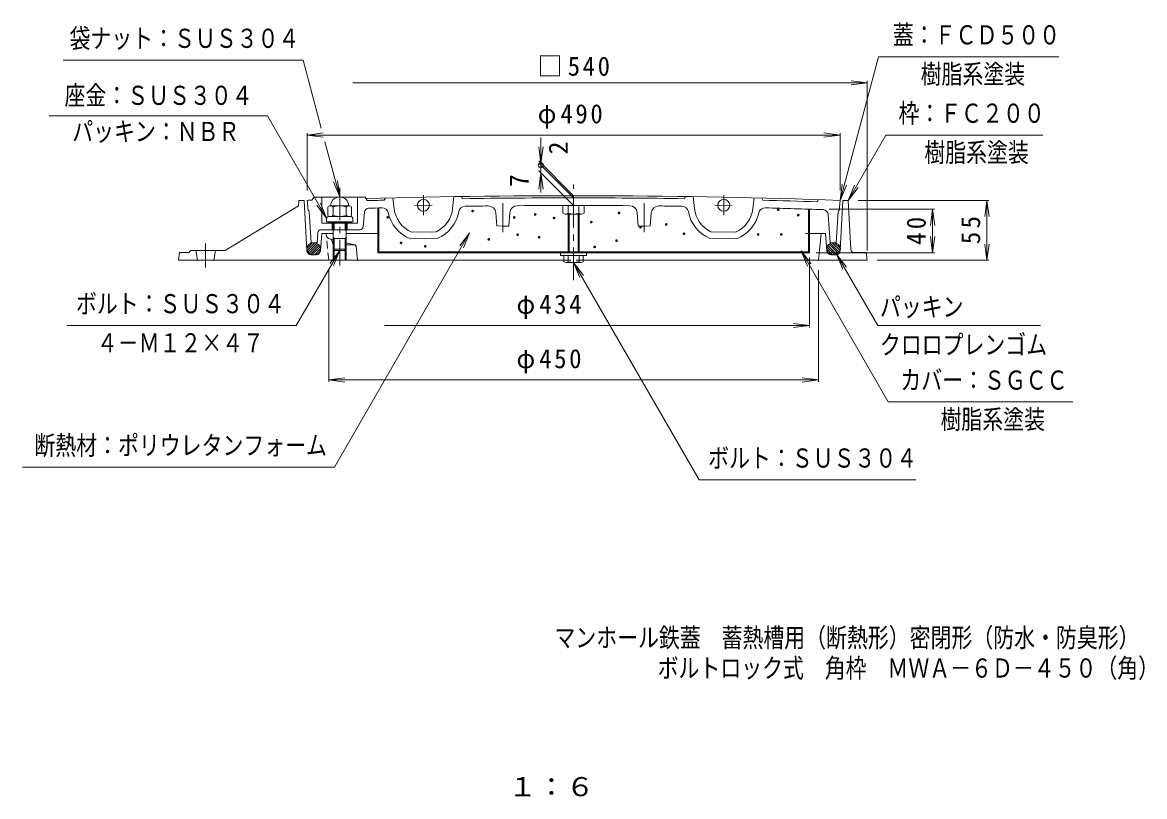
# Model space of a CAD drawing. Units: millimetres, scale not verified. Extents: x -589 to 461, y -801 to 845.
# Drawn here: x -571 to 461, y -801 to -89 of the extents above; entities that cross this region are included whole.
import ezdxf
from ezdxf.enums import TextEntityAlignment as Align

# ---------------------------------------------------------------- set-up
doc = ezdxf.new("R2010")
doc.units = ezdxf.units.MM
doc.header["$LTSCALE"] = 6
doc.header["$PDMODE"] = 32
doc.header["$PDSIZE"] = 4.8
doc.linetypes.add('CHAIN1', pattern=[8, 5, -1, 1, -1])
doc.linetypes.add('DASHED1', pattern=[1.8, 1.2, -0.6])
for name, color, linetype, lineweight in [('1-0_1-0ﾚｲﾔ', 2, 'Continuous', 9), ('1-2_1-2ﾚｲﾔ', 3, 'Continuous', 9), ('1-3_1-3ﾚｲﾔ', 4, 'Continuous', 9), ('1-4_1-4ﾚｲﾔ', 7, 'Continuous', 9), ('1-6_1-6ﾚｲﾔ', 6, 'Continuous', 9), ('1-B', 2, 'Continuous', 9), ('1-E', 7, 'Continuous', 9)]:
    doc.layers.add(name, color=color, linetype=linetype, lineweight=lineweight)
doc.layers.add('F-4_F-4ﾚｲﾔ', color=2, linetype='Continuous')
doc.styles.add('ＭＳ ゴシック', font='')
doc.styles.get('ＭＳ ゴシック').set_extended_font_data('MS Gothic')

msp = doc.modelspace()

# ---------------------------------------------------------------- linework, layer by layer
at = {"layer": '1-0_1-0ﾚｲﾔ'}
for p, q in [((-316.733, -257.811), (-384.171, -298.811)), ((-316.733, -257.811), (-316.473, -252.811)), ((-311.473, -252.811), (-316.473, -252.811)), ((-309.163, -299.01), (-311.473, -252.811)), ((181.217, -299.01), (183.527, -252.811)), ((183.527, -252.811), (188.527, -252.811)), ((190.879, -297.967), (188.527, -252.811)), ((-296.689, -299.117), (-295.473, -283.311)), ((-284.973, -283.311), (-295.473, -283.311)), ((-291.38, -284.219), (-291.473, -283.311)), ((-284.973, -289.151), (-287.489, -288.593)), ((-243.973, -283.311), (-272.973, -283.311)), ((167.527, -283.311), (149.1, -283.311)), ((161.027, -307.811), (163.527, -283.311)), ((168.743, -299.117), (167.527, -283.311)), ((-384.171, -298.811), (-416.171, -298.811)), ((-411.171, -298.811), (-409.671, -307.811)), ((-393.171, -298.811), (-394.671, -307.811)), ((-309.247, -297.195), (-303.936, -291.884)), ((-308.938, -299.008), (-301.821, -291.89)), ((-308.177, -300.368), (-300.159, -292.349)), ((-307.113, -301.425), (-298.799, -293.111)), ((-305.779, -302.212), (-297.709, -294.142)), ((-304.149, -302.703), (-296.916, -295.47)), ((-302.09, -302.766), (-296.551, -297.227)), ((-286.065, -289.735), (-284.973, -293.811)), ((-284.974, -297.811), (-284.974, -307.811)), ((-283.973, -298.811), (-283.973, -307.811)), ((-273.973, -298.811), (-273.973, -307.811)), ((-265.025, -293.577), (-272.973, -291.814)), ((-265.321, -293.811), (-272.973, -293.811)), ((-272.973, -297.811), (-272.973, -307.811)), ((-263.858, -294.882), (-262.473, -307.811)), ((174.144, -302.766), (168.605, -297.227)), ((176.203, -302.703), (168.97, -295.47)), ((177.833, -302.212), (169.763, -294.142)), ((179.167, -301.425), (170.853, -293.111)), ((180.231, -300.368), (172.213, -292.349)), ((180.992, -299.008), (173.875, -291.89)), ((181.301, -297.195), (175.99, -291.884)), ((-426.171, -300.811), (-427.171, -307.811)), ((-427.171, -307.811), (-66.473, -307.811)), ((-305.168, -302.811), (-300.677, -302.811)), ((-61.473, -307.811), (206.027, -307.811)), ((177.222, -302.811), (172.731, -302.811)), ((193.875, -300.811), (205.027, -300.811)), ((206.027, -307.811), (205.027, -300.811))]:
    msp.add_line(p, q, dxfattribs=at)
at = {"layer": '1-0_1-0ﾚｲﾔ', "linetype": 'DASHED1'}
msp.add_line((-288.973, -307.811), (-291.38, -284.219), dxfattribs=at)
at = {"layer": '1-0_1-0ﾚｲﾔ', "linetype": 'CHAIN1'}
msp.add_line((-402.171, -314.382), (-402.171, -292.396), dxfattribs=at)
at = {"layer": '1-0_1-0ﾚｲﾔ'}
msp.add_lwpolyline([(-416.171, -298.811), (-417.171, -300.811), (-426.171, -300.811)], dxfattribs=at)
for centre, radius, start, end in [((-286.406, -283.711), 5, 185.82629, 257.48927), ((-287.514, -290.124), 1.5, 15.00046, 77.48996), ((-305.168, -298.811), 4, 182.86198, 270), ((-300.677, -298.811), 4, 270, 355.60158), ((-265.321, -295.311), 1.5, 6.1163, 90), ((-265.35, -295.042), 1.5, 6.1163, 77.49026), ((172.731, -298.811), 4, 184.39842, 270), ((177.222, -298.811), 4, 270, 357.13802), ((193.875, -297.811), 3, 182.98141, 270)]:
    msp.add_arc(centre, radius, start, end, dxfattribs=at)
for centre, major_axis in [((-302.899, -297.311), (6.349, 0)), ((174.953, -297.311), (-6.349, 0))]:
    msp.add_ellipse(centre, major_axis=major_axis, ratio=0.8663, dxfattribs=at)
at = {"layer": '1-2_1-2ﾚｲﾔ', "linetype": 'CHAIN1'}
for p, q in [((-278.973, -241.085), (-278.973, -312.528)), ((-209.82, -257.538), (-193.817, -257.223)), ((-201.973, -247.994), (-201.973, -266.553)), ((-128.973, -282.032), (-128.973, -255.254)), ((1.027, -282.032), (1.027, -255.254)), ((81.874, -257.538), (65.871, -257.223)), ((74.027, -247.994), (74.027, -266.553))]:
    msp.add_line(p, q, dxfattribs=at)
at = {"layer": '1-2_1-2ﾚｲﾔ'}
for p, q in [((-308.973, -252.811), (-307.973, -261.811)), ((-304.473, -252.655), (-302.473, -249.824)), ((-302.473, -249.824), (-285.447, -249.824)), ((-295.473, -249.824), (-295.473, -273.824)), ((-285.447, -249.824), (-272.499, -249.824)), ((-272.499, -249.824), (-255.473, -249.824)), ((-262.473, -249.824), (-262.473, -273.824)), ((-255.473, -249.824), (-253.586, -253.092)), ((-236.973, -250.661), (-237.972, -252.687)), ((-229.973, -250.49), (-228.787, -260.547)), ((-173.973, -249.386), (-175.124, -260.232)), ((-165.972, -251.267), (-166.973, -249.281)), ((38.026, -251.267), (39.027, -249.281)), ((46.027, -249.386), (47.178, -260.232)), ((102.027, -250.49), (100.841, -260.547)), ((109.027, -250.661), (110.026, -252.687)), ((160.027, -254.109), (161.027, -252.14)), ((181.027, -252.811), (180.027, -261.811)), ((-307.14, -263.056), (-305.223, -291.811)), ((-257.261, -277.053), (-256.247, -263.756)), ((-134.473, -276.337), (-135.444, -264.396)), ((-122.484, -264.155), (-123.473, -276.523)), ((-5.462, -264.155), (-4.473, -276.523)), ((6.527, -276.337), (7.498, -264.396)), ((170.13, -265.963), (171.777, -291.811)), ((-262.473, -273.824), (-295.473, -273.824)), ((-285.973, -273.824), (-285.973, -279.824)), ((-271.973, -273.824), (-271.973, -279.824)), ((-134.473, -276.337), (-128.973, -276.523)), ((-123.473, -276.523), (-128.973, -276.523)), ((1.027, -276.523), (-4.473, -276.523)), ((6.527, -276.337), (1.027, -276.523)), ((-299.138, -282.634), (-299.723, -291.811)), ((-284.973, -279.824), (-296.144, -279.824)), ((-260.253, -279.824), (-272.973, -279.824)), ((-213.969, -288.126), (-188.775, -287.629)), ((-212.834, -282.103), (-190.145, -281.655)), ((86.023, -288.126), (60.829, -287.629)), ((84.889, -282.103), (62.199, -281.655)), ((-305.223, -291.811), (-299.723, -291.811))]:
    msp.add_line(p, q, dxfattribs=at)
at = {"layer": '1-2_1-2ﾚｲﾔ', "color": 7}
msp.add_line((215.656, -367.811), (365.279, -367.811), dxfattribs=at)
at = {"layer": '1-2_1-2ﾚｲﾔ'}
msp.add_lwpolyline([(179.194, -263.056), (177.277, -291.811), (171.777, -291.811)], dxfattribs=at)
for centre in [(-201.973, -257.384), (74.027, -257.384)]:
    msp.add_circle(centre, 5.5, dxfattribs=at)
for centre, radius, start, end in [((-63.973, -7248.522), 6999.999, 91.9689, 92.00577), ((-63.973, -7248.522), 6999.999, 87.99423, 91.56151), ((-63.973, -7248.522), 6997.999, 91.42476, 91.55264), ((-63.973, -7248.522), 6997.999, 90, 90.83514), ((-115.506, -264.713), 7, 90.42247, 175.42827), ((-63.973, -7248.522), 6991, 90, 90.42278), ((-63.973, -7248.522), 6997.999, 89.16486, 90), ((-63.973, -7248.522), 6991, 89.57722, 90), ((-12.44, -264.713), 7, 4.57173, 89.57753), ((-63.973, -7248.522), 6997.999, 88.1657, 88.57524), ((-308.637, -263.156), 1.5, 3.81351, 63.74118), ((-252.259, -264.06), 4, 91.26765, 175.63786), ((-63.973, -7248.522), 6991, 91.4446, 91.54419), ((-240.067, -265.743), 6, 12.37712, 91.44627), ((-201.973, -257.384), 33, 190.88335, 248.68399), ((-201.973, -257.384), 27, 186.72783, 246.27908), ((-201.973, -257.384), 27, 295.98012, 353.94402), ((-201.973, -257.384), 33, 293.57521, 349.88641), ((-163.579, -264.233), 6, 90.81206, 169.88458), ((-63.973, -7248.522), 6991, 90.64359, 90.81706), ((-142.421, -264.964), 7, 4.64934, 90.64375), ((14.475, -264.964), 7, 89.35625, 175.35066), ((-63.973, -7248.522), 6991, 89.18294, 89.35641), ((35.633, -264.233), 6, 10.11542, 89.18794), ((74.027, -257.384), 33, 190.11548, 246.42479), ((74.027, -257.384), 27, 186.05598, 244.01988), ((74.027, -257.384), 27, 293.72092, 353.27217), ((74.027, -257.384), 33, 291.31601, 347.62289), ((112.121, -265.743), 6, 88.55373, 167.62288), ((-63.973, -7248.522), 6991, 88.12059, 88.5554), ((165.14, -266.281), 5, 3.64668, 88.11989), ((180.691, -263.156), 1.5, 116.25882, 176.18649), ((-260.253, -276.824), 3, 270, 355.63814), ((-296.144, -282.824), 3, 90, 176.35318)]:
    msp.add_arc(centre, radius, start, end, dxfattribs=at)
at = {"layer": '1-3_1-3ﾚｲﾔ', "linetype": 'CHAIN1'}
msp.add_line((-63.973, -326.13), (-63.973, -238.381), dxfattribs=at)
at = {"layer": '1-3_1-3ﾚｲﾔ', "color": 2}
for p, q in [((-270.472, -257.724), (-287.472, -257.724)), ((-289.923, -259.139), (-289.923, -266.31)), ((-284.972, -259.138), (-284.972, -266.311)), ((-272.972, -259.138), (-272.972, -266.31)), ((-268.023, -259.139), (-268.023, -266.31))]:
    msp.add_line(p, q, dxfattribs=at)
at = {"layer": '1-3_1-3ﾚｲﾔ'}
for p, q in [((-268.473, -267.724), (-289.473, -267.724)), ((-243.973, -301.039), (-243.973, -259.839)), ((-242.973, -300.039), (-242.973, -259.814)), ((153.027, -260.891), (152.027, -260.891)), ((152.027, -260.891), (152.027, -300.039)), ((153.027, -260.891), (153.027, -301.039)), ((-290.973, -269.224), (-290.973, -272.524)), ((-290.973, -272.524), (-266.973, -272.524)), ((-284.974, -297.811), (-284.973, -273.824)), ((-283.973, -279.811), (-283.973, -273.824)), ((-273.973, -279.81), (-273.973, -273.824)), ((-272.973, -297.811), (-272.973, -273.824)), ((-266.973, -269.224), (-266.973, -272.524)), ((-272.973, -279.811), (-284.973, -279.811)), ((-283.973, -279.811), (-284.973, -280.811)), ((-283.973, -287.811), (-284.973, -286.811)), ((-272.973, -287.811), (-284.973, -287.811)), ((-283.973, -298.811), (-283.973, -287.811)), ((-273.973, -298.811), (-273.973, -287.811)), ((-273.972, -279.811), (-272.972, -280.811)), ((-273.972, -287.811), (-272.972, -286.811)), ((-273.973, -298.811), (-283.973, -298.811)), ((-273.973, -298.811), (-272.973, -297.811)), ((153.027, -301.039), (-243.973, -301.039)), ((153.027, -300.039), (-242.973, -300.039))]:
    msp.add_line(p, q, dxfattribs=at)
msp.add_lwpolyline([(-272.973, -297.811), (-284.974, -297.811), (-283.973, -298.811)], dxfattribs=at)
at = {"layer": '1-3_1-3ﾚｲﾔ', "color": 2}
for centre, radius, start, end in [((-287.447, -260.596), 2.873, 30.49951, 149.50049), ((-278.972, -271.157), 13.433, 63.46959, 116.53041), ((-270.497, -260.596), 2.873, 30.49951, 149.50049), ((-287.448, -264.852), 2.873, 210.49951, 329.50049), ((-278.973, -254.292), 13.433, 243.46959, 296.53041), ((-270.498, -264.852), 2.873, 210.49951, 329.50049)]:
    msp.add_arc(centre, radius, start, end, dxfattribs=at)
at = {"layer": '1-3_1-3ﾚｲﾔ'}
for centre, start, end in [((-289.473, -269.224), 90, 180), ((-268.473, -269.224), 0, 90)]:
    msp.add_arc(centre, 1.5, start, end, dxfattribs=at)
at = {"layer": '1-3_1-3ﾚｲﾔ', "color": 2}
msp.add_ellipse((-278.972, -257.724), major_axis=(8.25, 0), ratio=0.9696, start_param=6.28318531, end_param=9.42477796, dxfattribs=at)
at = {"layer": '1-4_1-4ﾚｲﾔ'}
for p, q in [((206.027, -144.811), (191.155, -142.853)), ((206.027, -298.811), (206.027, -143.011)), ((-266.981, -144.811), (206.027, -144.811)), ((206.027, -144.811), (191.155, -146.768)), ((-308.974, -192.81), (-294.102, -190.853)), ((-308.974, -243.81), (-308.974, -191.01)), ((-308.974, -192.81), (181.027, -192.81)), ((-308.974, -192.81), (-294.102, -194.768)), ((-93.973, -245.612), (-93.973, -195.208)), ((181.027, -192.81), (166.155, -190.853)), ((181.027, -192.81), (166.155, -194.768)), ((181.027, -243.811), (181.027, -191.01)), ((-93.973, -218.522), (-95.931, -203.65)), ((-93.973, -218.522), (-92.015, -203.65)), ((-63.973, -248.522), (-95.931, -216.564)), ((-63.973, -250.523), (-95.931, -218.565)), ((-63.973, -257.522), (-95.931, -225.564)), ((-93.973, -227.522), (-95.931, -242.393)), ((-93.973, -227.522), (-92.015, -242.393)), ((197.527, -252.811), (317.827, -252.811)), ((316.027, -252.811), (314.069, -267.682)), ((316.027, -307.811), (316.027, -252.811)), ((316.027, -252.811), (317.985, -267.682)), ((267.827, -261.039), (171.027, -261.039)), ((266.027, -261.039), (264.069, -275.91)), ((266.027, -301.039), (266.027, -261.039)), ((266.027, -261.039), (267.985, -275.91)), ((-159.486, -282.658), (-283.8, -497.978)), ((-159.486, -282.658), (-168.617, -294.558)), ((-159.486, -282.658), (-165.226, -296.516)), ((266.027, -301.039), (264.069, -286.167)), ((266.027, -301.039), (267.985, -286.167)), ((316.027, -307.811), (314.069, -292.939)), ((316.027, -307.811), (317.985, -292.939)), ((153.027, -369.611), (153.027, -305.344)), ((267.827, -301.039), (158.939, -301.039)), ((215.027, -307.811), (317.827, -307.811)), ((-288.973, -316.811), (-288.973, -419.611)), ((161.027, -316.811), (161.027, -419.611)), ((-237.708, -367.811), (153.027, -367.811)), ((153.027, -367.811), (138.155, -365.853)), ((153.027, -367.811), (138.155, -369.769)), ((-288.973, -417.811), (-274.101, -415.853)), ((-288.973, -417.811), (161.027, -417.811)), ((-288.973, -417.811), (-274.101, -419.769)), ((161.027, -417.811), (146.155, -415.853)), ((161.027, -417.811), (146.155, -419.769)), ((-283.8, -497.978), (-570.572, -497.978))]:
    msp.add_line(p, q, dxfattribs=at)
msp.add_point((-93.973, -220.523), dxfattribs=at)
at = {"layer": '1-6_1-6ﾚｲﾔ'}
msp.add_line((-289.523, -272.824), (-268.423, -272.824), dxfattribs=at)
for points in [[(-289.523, -272.524), (-289.523, -272.824), (-288.473, -273.824), (-269.473, -273.824)], [(-268.423, -272.524), (-268.423, -272.824), (-269.473, -273.824)]]:
    msp.add_lwpolyline(points, dxfattribs=at)
at = {"layer": '1-B'}
for p, q in [((-73.773, -264.627), (-73.773, -257.522)), ((-54.173, -257.522), (-73.773, -257.522)), ((-68.865, -264.627), (-68.865, -257.522)), ((-59.08, -264.627), (-59.08, -257.522)), ((-54.173, -264.627), (-54.173, -257.522)), ((-56.627, -265.522), (-71.319, -265.522)), ((-68.973, -265.522), (-68.973, -300.039)), ((-68.161, -300.039), (-68.161, -265.522)), ((-59.785, -300.039), (-59.785, -265.522)), ((-58.973, -265.522), (-58.973, -300.039)), ((-72.858, -303.539), (-55.088, -303.539)), ((-72.858, -309.195), (-72.858, -303.539)), ((-68.973, -303.539), (-68.973, -309.195)), ((-58.973, -303.539), (-58.973, -309.195)), ((-55.088, -309.195), (-55.088, -303.539)), ((-70.915, -309.939), (-57.031, -309.939))]:
    msp.add_line(p, q, dxfattribs=at)
at = {"layer": '1-B', "color": 6}
msp.add_line((-51.973, -301.039), (-51.973, -303.539), dxfattribs=at)
msp.add_lwpolyline([(-75.973, -301.039), (-75.973, -303.539), (-51.973, -303.539)], dxfattribs=at)
at = {"layer": '1-B'}
for centre, radius, start, end in [((-71.319, -261.71), 3.811, 229.92564, 310.07436), ((-63.973, -251.7), 13.822, 249.26926, 290.73074), ((-56.627, -261.71), 3.811, 229.92564, 310.07436), ((-70.915, -307.029), 2.91, 228.1237, 311.87611), ((-63.973, -292.748), 17.19, 253.09029, 286.90971), ((-57.031, -307.029), 2.91, 228.12389, 311.8763)]:
    msp.add_arc(centre, radius, start, end, dxfattribs=at)
at = {"layer": '1-E'}
for p, q in [((181.028, -252.81), (216.397, -120.811)), ((216.397, -120.811), (381.967, -120.811)), ((-312.658, -124.011), (-533.232, -124.011)), ((-295.947, -186.376), (-312.658, -124.011)), ((-345.214, -175.277), (-546.143, -175.277)), ((-290.973, -269.224), (-345.214, -175.277)), ((188.527, -252.811), (223.168, -192.81)), ((223.168, -192.81), (367.405, -192.81)), ((-278.973, -249.725), (-292.542, -199.083)), ((-278.973, -249.725), (-284.713, -235.867)), ((-278.973, -249.725), (-280.931, -234.853)), ((181.028, -252.81), (182.986, -237.939)), ((181.028, -252.81), (186.768, -238.952)), ((188.527, -252.811), (194.267, -238.952)), ((188.527, -252.811), (197.658, -240.91)), ((-290.973, -269.224), (-300.104, -257.324)), ((-290.973, -269.224), (-296.713, -255.366)), ((-278.973, -298.811), (-318.81, -367.811)), ((-278.973, -298.811), (-288.104, -310.711)), ((-278.973, -298.811), (-284.713, -312.669)), ((145.182, -299.281), (225.285, -438.023)), ((145.182, -299.281), (154.313, -311.182)), ((145.182, -299.281), (150.922, -313.139)), ((177.793, -302.23), (186.924, -314.13)), ((177.793, -302.23), (183.533, -316.088)), ((177.793, -302.23), (215.656, -367.811)), ((-63.973, -309.939), (51.333, -509.655)), ((-63.973, -309.939), (-54.842, -321.839)), ((-63.973, -309.939), (-58.233, -323.797)), ((-318.81, -367.811), (-529.318, -367.811)), ((225.285, -438.023), (394.989, -438.023)), ((250.614, -509.655), (51.333, -509.655))]:
    msp.add_line(p, q, dxfattribs=at)

# ---------------------------------------------------------------- texts
at = {"layer": '1-2_1-2ﾚｲﾔ', "color": 6, "style": 'ＭＳ ゴシック', "width": 0.8}
for s, p in [('パッキン', (217.655, -364.746)), ('クロロプレンゴム', (217.655, -399.482))]:
    msp.add_text(s, height=17.6, dxfattribs=at).set_placement(p, align=Align.BOTTOM_LEFT)
at = {"layer": '1-4_1-4ﾚｲﾔ', "color": 2, "style": 'ＭＳ ゴシック'}
for s, p in [('2', (-63.973, -210.703)), ('7', (-99.973, -240.717))]:
    msp.add_text(s, height=17.6, rotation=90, dxfattribs=at).set_placement(p, align=Align.BOTTOM_LEFT)
at = {"layer": '1-4_1-4ﾚｲﾔ', "color": 2, "char_height": 17.6, "attachment_point": 7, "style": 'ＭＳ ゴシック'}
for s, insert in [('\\T1.21;\\W0.95;□540', (-96.973, -138.811)), ('\\T1.21;\\W0.95;φ490', (-96.973, -186.811)), ('\\T1.21;\\W0.95;φ434', (-116.473, -361.811)), ('\\T1.21;\\W0.95;φ450', (-116.473, -411.811))]:
    msp.add_mtext(s, dxfattribs=dict(at, insert=insert))
at = {"layer": '1-4_1-4ﾚｲﾔ', "color": 2, "char_height": 17.6, "attachment_point": 7, "rotation": 90, "style": 'ＭＳ ゴシック'}
for s, insert in [('\\T1.27;\\W0.95;40', (260.027, -293.789)), ('\\T1.27;\\W0.95;55', (310.027, -293.061))]:
    msp.add_mtext(s, dxfattribs=dict(at, insert=insert))
at = {"layer": '1-6_1-6ﾚｲﾔ', "style": 'ＭＳ ゴシック'}
for p in [(-240.803, -275.701), (-162.766, -269.862), (-124.544, -275.701), (-105.207, -273.005), (-87.914, -276.232), (-28.174, -271.526), (118.117, -268.645), (136.568, -273.612), (-53.676, -280.027), (-8.467, -284.664), (15.221, -282.127), (-147.902, -295.874), (-121.359, -291.627), (-101.59, -293.938), (-30.492, -297.029), (31.543, -290.643), (99.667, -291.353), (120.956, -291.353), (-228.593, -299.059), (-206.296, -302.244), (-50.585, -302.825)]:
    msp.add_text('・', height=8.798, dxfattribs=at).set_placement(p, align=Align.BOTTOM_LEFT)
at = {"layer": '1-E', "color": 6, "style": 'ＭＳ ゴシック', "width": 0.8}
for s, p in [('袋ナット：ＳＵＳ３０４', (-527.275, -118.011)), ('蓋：ＦＣＤ５００', (229.567, -114.81)), ('樹脂系塗装', (255.114, -150.811)), ('座金：ＳＵＳ３０４', (-531.868, -170.398)), ('枠：ＦＣ２００', (234.675, -186.811)), ('パッキン：ＮＢＲ', (-524.802, -203.618)), ('樹脂系塗装', (258.499, -222.811)), ('ボルト：ＳＵＳ３０４', (-521.374, -361.811)), ('４－Ｍ１２×４７', (-502.175, -397.811)), ('カバー：ＳＧＣＣ', (236.431, -432.023)), ('樹脂系塗装', (273.349, -468.023)), ('断熱材：ポリウレタンフォーム', (-559.58, -491.978)), ('ボルト：ＳＵＳ３０４', (59.814, -503.655))]:
    msp.add_text(s, height=17.6, dxfattribs=at).set_placement(p, align=Align.BOTTOM_LEFT)
at = {"layer": 'F-4_F-4ﾚｲﾔ', "style": 'ＭＳ ゴシック'}
for s, width, p in [('マンホール鉄蓋\u3000蓄熱槽用（断熱形）密閉形（防水・防臭形）', 0.8, (-81.527, -668.601)), ('ボルトロック式\u3000角枠\u3000ＭＷＡ－６Ｄ－４５０（角）', 0.8, (13.321, -696.568)), ('１：６', 1.1, (-123.973, -805.571))]:
    msp.add_text(s, height=17.6, dxfattribs=dict(at, width=width)).set_placement(p, align=Align.BOTTOM_LEFT)

doc.saveas('drawing.dxf')
